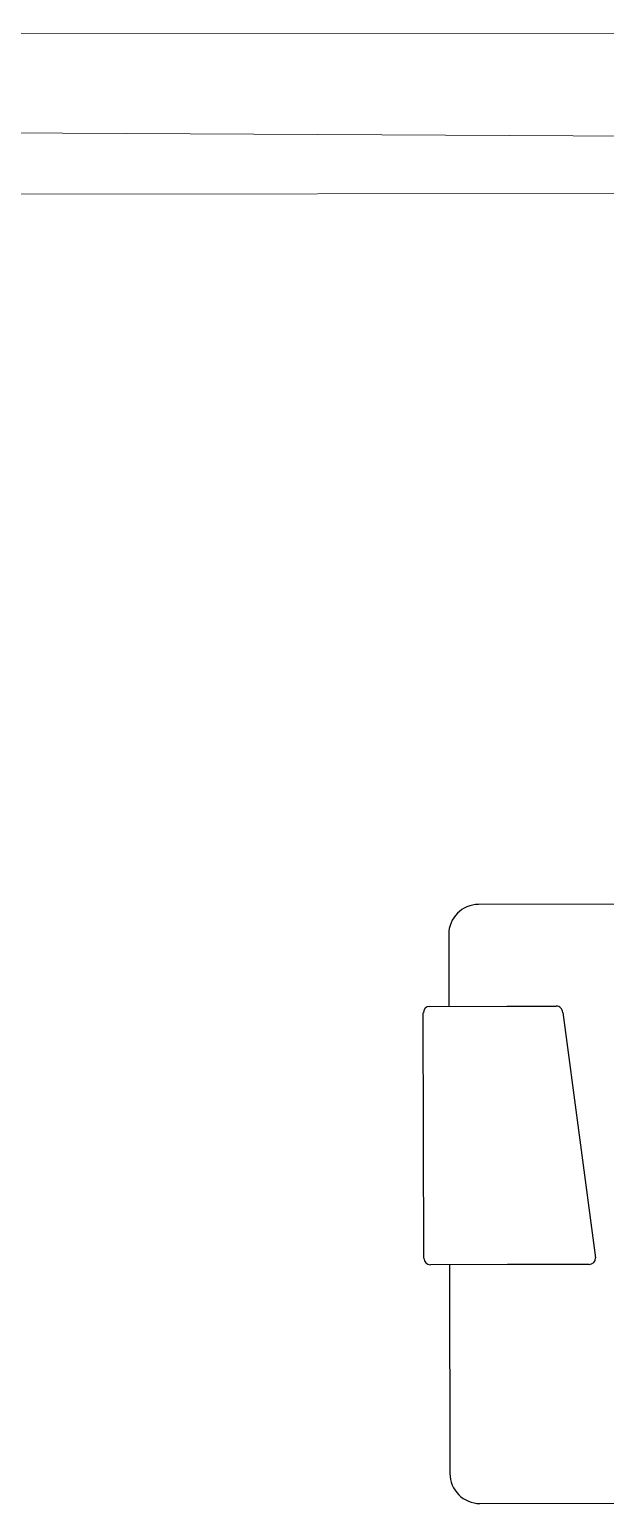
# Model space of a CAD drawing. Header units: inches. Extents: x 164.3 to 247.9, y 15.6 to 56.7.
# Drawn here: x 233.066 to 233.67, y 55.122 to 56.667 of the extents above; entities that cross this region are included whole.
import ezdxf

# ---------------------------------------------------------------- set-up
doc = ezdxf.new("R2010")
doc.units = ezdxf.units.IN
doc.header["$MEASUREMENT"] = 0
doc.layers.get('0').update_dxf_attribs({"lineweight": 0})
doc.layers.add('WALL 1 100', color=250, linetype='Continuous', lineweight=9)
doc.layers.add('провода', color=1, linetype='Continuous', lineweight=5)

msp = doc.modelspace()

# ---------------------------------------------------------------- linework, layer by layer
at = {"color": 7, "linetype": 'ByBlock', "lineweight": -2}
for p, q in [((234.73, 55.7527), (233.5372, 55.7498)), ((233.5059, 55.7184), (233.5061, 55.6431)), ((233.4799, 55.3791), (233.4793, 55.6362)), ((233.4861, 55.643), (233.5668, 55.6432)), ((233.5668, 55.6432), (233.6186, 55.6433)), ((233.6254, 55.6366), (233.6599, 55.3795)), ((233.5675, 55.3725), (233.4867, 55.3723)), ((233.5067, 55.3724), (233.5072, 55.1534)), ((233.6531, 55.3727), (233.5675, 55.3725)), ((233.5387, 55.1221), (233.9924, 55.1232))]:
    msp.add_line(p, q, dxfattribs=at)
for centre, radius, start, end in [((233.5373, 55.7185), 0.0314, 90.1388, 180.1388), ((233.4861, 55.6363), 0.00677, 90.1388, 180.1388), ((233.6187, 55.6366), 0.00676, 0.0752, 90.2023), ((233.4867, 55.3791), 0.00677, 180.1388, 270.1388), ((233.6531, 55.3795), 0.00677, 270.1388, 0.1388), ((233.5386, 55.1535), 0.0314, 180.1388, 270.1388)]:
    msp.add_arc(centre, radius, start, end, dxfattribs=at)
at = {"layer": 'WALL 1 100', "color": 0}
msp.add_line((233.9612, 56.4952), (228.1693, 56.4904), dxfattribs=at)
msp.add_lwpolyline([(246.8969, 56.652), (228.0896, 56.6669)], dxfattribs=at)
at = {"layer": 'провода', "color": 1}
msp.add_line((235.3723, 56.547), (228.0979, 56.5829), dxfattribs=at)

doc.saveas('drawing.dxf')
